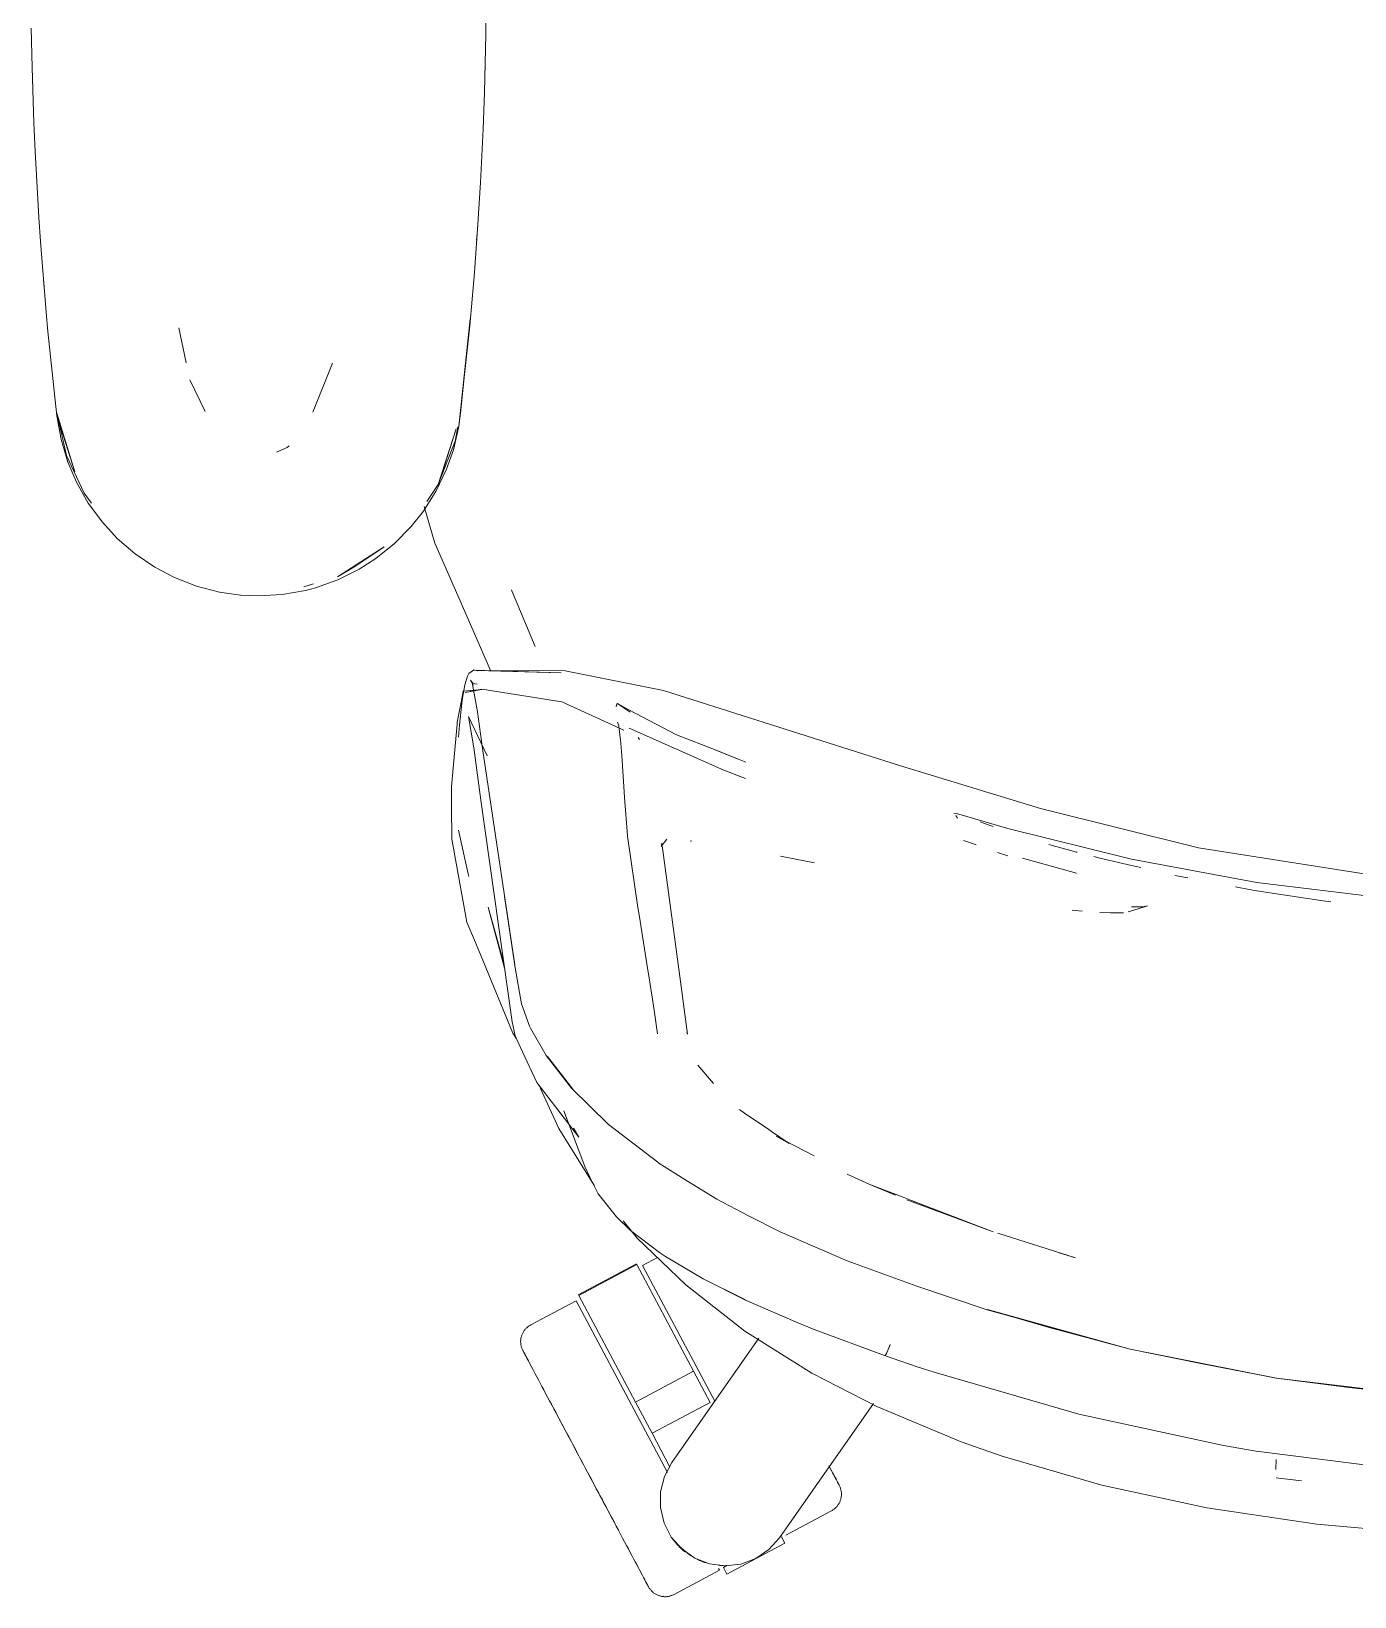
# Model space of a CAD drawing. Header units: millimetres. Extents: x 155927 to 317870, y -36033 to 97293.
# Drawn here: x 220668.4 to 220950.2, y 17070.2 to 17403.5 of the extents above; entities that cross this region are included whole.
import ezdxf

# ---------------------------------------------------------------- set-up
doc = ezdxf.new("R2010")
doc.units = ezdxf.units.MM
doc.header["$MEASUREMENT"] = 0
doc.layers.add('G-IMPT', color=8, linetype='CONTINUOUS', lineweight=9)
doc.layers.add('I-FURN', color=8, linetype='CONTINUOUS', lineweight=9)

msp = doc.modelspace()

# ---------------------------------------------------------------- linework, layer by layer
at = {"layer": 'G-IMPT'}
for p, q in [((220765.2, 17402.83), (220765.28, 17408.3)), ((220668.44, 17404.19), (220668.6, 17395.77)), ((220765.2, 17402.83), (220764.91, 17390.52)), ((220765.07, 17396.05), (220765.07, 17398.13)), ((220668.99, 17384.01), (220668.6, 17395.77)), ((220764.99, 17394.39), (220765.07, 17396.05)), ((220668.74, 17390.83), (220668.73, 17392.33)), ((220668.85, 17388.9), (220668.74, 17390.83)), ((220764.61, 17382.64), (220764.91, 17390.52)), ((220668.99, 17384.01), (220669.24, 17377.99)), ((220764.61, 17382.64), (220764.08, 17371.33)), ((220670.05, 17363.85), (220669.24, 17377.99)), ((220763.51, 17362.46), (220764.08, 17371.33)), ((220670.38, 17358.76), (220670.05, 17363.85)), ((220763.51, 17362.46), (220762.79, 17352.18)), ((220763.38, 17360.42), (220763.24, 17359)), ((220763.38, 17360.42), (220763.47, 17362.32)), ((220670.38, 17358.76), (220671.63, 17343.7)), ((220671.03, 17350.58), (220671.2, 17348.9)), ((220761.8, 17340.78), (220762.79, 17352.18)), ((220671.63, 17343.7), (220671.97, 17339.57)), ((220699.85, 17340.36), (220701.42, 17332.93)), ((220759.45, 17319.34), (220761.9, 17342.3)), ((220759.45, 17319.34), (220761.8, 17340.78)), ((220761.9, 17342.3), (220759.78, 17322.16)), ((220671.97, 17339.57), (220673.88, 17321.65)), ((220732.55, 17332.86), (220728.4, 17322.44)), ((220705.45, 17322.53), (220702.19, 17329.31)), ((220673.88, 17322.16), (220677.71, 17309.7)), ((220673.88, 17322.16), (220674.8, 17318.84)), ((220673.88, 17321.65), (220674.77, 17316.6)), ((220675.92, 17313.19), (220674.01, 17321.59)), ((220759.45, 17319.34), (220759.78, 17322.16)), ((220676.24, 17311.74), (220674.77, 17316.6)), ((220677.71, 17309.7), (220674.8, 17318.84)), ((220755.05, 17306.99), (220758.86, 17318.84)), ((220755.95, 17309.7), (220758.86, 17318.84)), ((220759.45, 17319.34), (220758.29, 17314.38)), ((220759.23, 17319.27), (220758.65, 17316.21)), ((220675.92, 17313.19), (220679.66, 17305.13)), ((220720.66, 17313.9), (220722.88, 17314.91)), ((220722.88, 17314.91), (220723.33, 17315.21)), ((220758.65, 17316.21), (220755.05, 17306.99)), ((220756.84, 17310.25), (220758.29, 17314.38)), ((220678.05, 17307.5), (220676.24, 17311.74)), ((220754.65, 17305.67), (220756.84, 17310.25)), ((220755.05, 17306.99), (220755.95, 17309.7)), ((220678.05, 17307.5), (220680.56, 17303.06)), ((220755.05, 17306.99), (220752.63, 17303.41)), ((220681.26, 17303.02), (220679.66, 17305.13)), ((220683.56, 17298.98), (220680.56, 17303.06)), ((220754.65, 17305.67), (220751.92, 17301.34)), ((220749.3, 17298.03), (220751.92, 17301.34)), ((220754.37, 17294.51), (220752.11, 17302.33)), ((220683.56, 17298.98), (220686.73, 17295.54)), ((220745.75, 17294.43), (220749.3, 17298.03)), ((220690.56, 17292.22), (220686.73, 17295.54)), ((220733.62, 17287.38), (220743.57, 17293.7)), ((220737.3, 17289.54), (220743.57, 17293.7)), ((220745.75, 17294.43), (220741.78, 17291.24)), ((220754.37, 17294.51), (220759.23, 17283.38)), ((220694.73, 17289.39), (220690.56, 17292.22)), ((220738.23, 17288.97), (220741.78, 17291.24)), ((220694.73, 17289.39), (220698.89, 17287.2)), ((220698.89, 17287.2), (220703.6, 17285.36)), ((220733.72, 17286.73), (220728.95, 17285.02)), ((220733.62, 17287.38), (220737.3, 17289.54)), ((220733.72, 17286.73), (220738.23, 17288.97)), ((220708.47, 17284.1), (220703.6, 17285.36)), ((220708.47, 17284.1), (220712.98, 17283.45)), ((220716.83, 17283.28), (220712.98, 17283.45)), ((220716.83, 17283.28), (220721.87, 17283.58)), ((220721.87, 17283.58), (220726.82, 17284.46)), ((220728.51, 17285.82), (220726.48, 17285.2)), ((220726.82, 17284.46), (220728.95, 17285.02)), ((220759.23, 17283.38), (220762.65, 17275.55)), ((220770.65, 17284.61), (220770.75, 17284.34)), ((220775.68, 17272.49), (220770.75, 17284.34)), ((220762.65, 17275.55), (220766.21, 17267.38)), ((220761.59, 17266.75), (220761.27, 17266.21)), ((220761.59, 17266.75), (220762.09, 17267.12)), ((220762.66, 17267.52), (220762.09, 17267.12)), ((220762.66, 17267.52), (220763.53, 17267.33)), ((220781.22, 17266.9), (220762.78, 17267.49)), ((220762.78, 17267.49), (220763.24, 17267.39)), ((220781.22, 17266.9), (220763.24, 17267.39)), ((220782.11, 17267.34), (220763.24, 17267.39)), ((220763.24, 17267.39), (220763.41, 17267.35)), ((220763.53, 17267.33), (220763.41, 17267.35)), ((220803.06, 17263.15), (220782.11, 17267.34)), ((220760.19, 17261.07), (220760.72, 17264.35)), ((220764.32, 17263.37), (220760.37, 17262.98)), ((220760.72, 17264.35), (220761.27, 17266.21)), ((220760.78, 17262.74), (220764.36, 17263.43)), ((220760.78, 17262.74), (220764.32, 17263.37)), ((220762.31, 17264.86), (220761.92, 17265.36)), ((220762.48, 17264.26), (220761.92, 17265.36)), ((220762.48, 17264.26), (220762.31, 17264.88)), ((220762.31, 17264.88), (220763.42, 17258.61)), ((220762.85, 17264.54), (220762.31, 17264.86)), ((220762.85, 17264.54), (220763.35, 17264.46)), ((220781.41, 17260.71), (220764.36, 17263.43)), ((220853.31, 17247.16), (220803.06, 17263.15)), ((220759.93, 17260.66), (220759.12, 17256.41)), ((220759.59, 17255.77), (220760.11, 17260.45)), ((220759.93, 17260.66), (220760.37, 17262.98)), ((220760.19, 17261.07), (220760.11, 17260.45)), ((220781.41, 17260.71), (220794.59, 17254.73)), ((220792.94, 17259.64), (220793.09, 17260.33)), ((220793.09, 17260.33), (220793.22, 17260.35)), ((220793.22, 17260.35), (220793.38, 17260.39)), ((220793.22, 17260.35), (220795.92, 17258.51)), ((220793.22, 17260.35), (220795.67, 17259)), ((220759.07, 17255.94), (220759.12, 17256.41)), ((220765.51, 17249.21), (220761.51, 17257.64)), ((220761.51, 17257.64), (220761.65, 17256.78)), ((220761.65, 17256.78), (220762.48, 17251.76)), ((220764.53, 17250.76), (220763.42, 17258.61)), ((220793.25, 17256.37), (220793.53, 17255.6)), ((220805.78, 17253.72), (220795.67, 17259)), ((220758.27, 17246.61), (220759.07, 17255.94)), ((220759.59, 17255.77), (220759.38, 17253.18)), ((220793.55, 17255.54), (220793.53, 17255.6)), ((220793.83, 17253.08), (220793.55, 17255.54)), ((220793.83, 17253.08), (220793.88, 17252.71)), ((220815.89, 17246.17), (220795.73, 17255.1)), ((220797.9, 17252.72), (220797.63, 17253.16)), ((220805.78, 17253.72), (220814.25, 17250.47)), ((220762.48, 17251.76), (220762.7, 17250.46)), ((220764.14, 17239.8), (220762.7, 17250.46)), ((220769.08, 17219.89), (220764.53, 17250.76)), ((220794.13, 17249.3), (220793.88, 17252.71)), ((220819.15, 17248.45), (220814.04, 17250.48)), ((220814.04, 17250.48), (220818.58, 17248.68)), ((220814.25, 17250.47), (220819.15, 17248.45)), ((220758.27, 17246.61), (220757.93, 17242.66)), ((220794.13, 17249.3), (220794.76, 17240.45)), ((220819.15, 17248.45), (220820.56, 17247.89)), ((220853.31, 17247.16), (220883.28, 17237.98)), ((220820.47, 17244.43), (220815.89, 17246.17)), ((220757.93, 17242.66), (220757.93, 17238.49)), ((220764.14, 17239.8), (220770.81, 17192.58)), ((220795.38, 17232.21), (220794.76, 17240.45)), ((220757.96, 17231.52), (220757.93, 17238.49)), ((220864.87, 17236.93), (220865.11, 17237.02)), ((220865.11, 17237.02), (220865.33, 17236.96)), ((220865.65, 17235.93), (220865.26, 17236.54)), ((220865.33, 17236.96), (220865.63, 17236.89)), ((220865.63, 17236.89), (220865.9, 17236.82)), ((220876.33, 17233.75), (220865.9, 17236.82)), ((220916.96, 17229.66), (220883.28, 17237.98)), ((220759.37, 17233.38), (220761.41, 17224.08)), ((220865.65, 17235.93), (220865.5, 17236.14)), ((220871.13, 17234.91), (220870.47, 17235.15)), ((220871.13, 17234.91), (220873.23, 17234.16)), ((220902.65, 17227.2), (220876.33, 17233.75)), ((220757.96, 17231.52), (220761.19, 17213.82)), ((220795.39, 17232.13), (220795.38, 17232.21)), ((220795.39, 17232.13), (220797.6, 17216.91)), ((220803.77, 17231.47), (220802.53, 17229.91)), ((220802.57, 17230.12), (220802.61, 17230.35)), ((220802.66, 17230.62), (220802.61, 17230.35)), ((220806.39, 17203.28), (220802.66, 17230.62)), ((220808.72, 17231.12), (220809.07, 17231.07)), ((220868.58, 17230.62), (220866.92, 17231.23)), ((220868.58, 17230.62), (220869.59, 17230.25)), ((220885.76, 17230.17), (220885.07, 17230.37)), ((220889.75, 17229.05), (220885.76, 17230.17)), ((220916.96, 17229.66), (220954.88, 17223.67)), ((220835.19, 17226.44), (220827.94, 17227.85)), ((220876.34, 17227.91), (220874.12, 17228.63)), ((220879.43, 17227.46), (220890.95, 17224.24)), ((220889.75, 17229.05), (220890.89, 17228.73)), ((220890.89, 17228.73), (220891.07, 17228.69)), ((220895.91, 17227.43), (220894.62, 17227.77)), ((220895.91, 17227.43), (220902.66, 17225.88)), ((220902.65, 17227.2), (220929.32, 17222.27)), ((220761.41, 17224.08), (220761.56, 17223.5)), ((220904.64, 17225.42), (220902.66, 17225.88)), ((220914.68, 17223.22), (220911.87, 17223.76)), ((220769.08, 17219.89), (220771.41, 17204.7)), ((220924.79, 17221.3), (220927.69, 17220.74)), ((220929.32, 17220.5), (220927.69, 17220.74)), ((220929.32, 17222.27), (220956.23, 17218.97)), ((220934.94, 17219.65), (220929.32, 17220.5)), ((220765.69, 17217), (220769.04, 17205.11)), ((220765.69, 17217), (220769.19, 17204.05)), ((220769.18, 17219.28), (220771.48, 17204.12)), ((220769.18, 17219.28), (220771.41, 17204.7)), ((220797.6, 17216.91), (220797.85, 17215.36)), ((220892.15, 17216.17), (220890.05, 17216.39)), ((220904.1, 17216.63), (220901.95, 17216.02)), ((220905.01, 17217.1), (220902.7, 17217.06)), ((220902.84, 17217.05), (220902.7, 17217.06)), ((220906.05, 17217.31), (220904.1, 17216.63)), ((220905.01, 17217.1), (220906.05, 17217.31)), ((220934.94, 17219.65), (220943.47, 17218.35)), ((220943.47, 17218.35), (220945.13, 17218.17)), ((220761.19, 17213.82), (220762.79, 17209.96)), ((220797.85, 17215.36), (220799.71, 17203.59)), ((220901, 17215.77), (220895.94, 17215.86)), ((220895.94, 17215.86), (220898.21, 17215.78)), ((220901, 17215.77), (220898.21, 17215.78)), ((220764.18, 17206.6), (220762.79, 17209.96)), ((220770.97, 17190.15), (220764.18, 17206.6)), ((220772.78, 17196.45), (220771.48, 17204.12)), ((220799.98, 17201.93), (220799.71, 17203.59)), ((220806.39, 17203.28), (220808.17, 17189.93)), ((220801.04, 17195.09), (220799.98, 17201.93)), ((220774.53, 17191.66), (220772.78, 17196.45)), ((220801.04, 17195.09), (220801.78, 17190.02)), ((220770.81, 17192.58), (220771.46, 17189.59)), ((220771.75, 17188.98), (220770.97, 17190.15)), ((220774.53, 17191.66), (220774.74, 17191.24)), ((220778.03, 17185.4), (220774.74, 17191.24)), ((220808.17, 17189.93), (220808.03, 17190.4)), ((220773.03, 17186.22), (220771.46, 17189.59)), ((220776.09, 17179.65), (220773.03, 17186.22)), ((220783.45, 17178.44), (220778.03, 17185.4)), ((220778.36, 17185.18), (220783.76, 17178.23)), ((220778.36, 17185.18), (220780.95, 17181.8)), ((220813.67, 17179.43), (220810.33, 17183.34)), ((220783.76, 17178.23), (220780.95, 17181.8)), ((220785.01, 17168), (220776.09, 17179.65)), ((220780.72, 17169.89), (220776.74, 17178.52)), ((220783.45, 17178.44), (220791.35, 17170.7)), ((220781.78, 17173.65), (220786.29, 17161.75)), ((220820.31, 17173.16), (220819.2, 17173.91)), ((220825.44, 17169.66), (220820.31, 17173.16)), ((220787.84, 17158.44), (220780.72, 17169.89)), ((220785.01, 17168), (220783.89, 17169.95)), ((220791.35, 17170.7), (220801.79, 17162.68)), ((220826.02, 17169.27), (220825.44, 17169.66)), ((220829.77, 17166.71), (220826.02, 17169.27)), ((220829.77, 17166.71), (220827, 17168.21)), ((220835.1, 17164.03), (220827, 17168.21)), ((220787.36, 17159.52), (220786.29, 17161.75)), ((220801.79, 17162.68), (220802.04, 17162.51)), ((220808.14, 17158.63), (220802.04, 17162.51)), ((220842.15, 17160.15), (220846.99, 17157.96)), ((220788.53, 17157.08), (220787.36, 17159.52)), ((220787.84, 17158.44), (220788.34, 17157.67)), ((220788.53, 17157.08), (220789.15, 17155.95)), ((220808.14, 17158.63), (220814.37, 17154.86)), ((220846.99, 17157.96), (220852.44, 17155.65)), ((220846.99, 17157.96), (220854.07, 17155.23)), ((220789.15, 17155.95), (220793.01, 17151.08)), ((220821.16, 17151.29), (220814.37, 17154.86)), ((220855.8, 17154.57), (220854.07, 17155.23)), ((220873.25, 17147.86), (220854.84, 17154.68)), ((220873.25, 17147.86), (220855.8, 17154.57)), ((220796.03, 17148.19), (220793.01, 17151.08)), ((220794.45, 17150.19), (220797.45, 17146.52)), ((220821.16, 17151.29), (220827.89, 17147.9)), ((220796.03, 17148.19), (220802.16, 17143.47)), ((220797.45, 17146.52), (220807.75, 17136.56)), ((220842.11, 17141.73), (220827.89, 17147.9)), ((220890.72, 17142.33), (220874.24, 17147.58)), ((220802.16, 17143.47), (220803.45, 17142.61)), ((220890.72, 17142.33), (220887.29, 17143.4)), ((220811.45, 17137.88), (220803.45, 17142.61)), ((220842.11, 17141.73), (220856.99, 17136.27)), ((220820.35, 17126.75), (220807.75, 17136.56)), ((220820.06, 17133.57), (220811.45, 17137.88)), ((220820.5, 17133.35), (220811.45, 17137.88)), ((220811.45, 17137.88), (220812.05, 17137.57)), ((220820.5, 17133.35), (220812.05, 17137.57)), ((220820.06, 17133.57), (220820.5, 17133.35)), ((220820.5, 17133.35), (220831.46, 17128.58)), ((220871.91, 17131.26), (220856.99, 17136.27)), ((220902.41, 17122.88), (220871.91, 17131.26)), ((220885.16, 17127.53), (220872, 17131.3)), ((220902.41, 17122.88), (220872, 17131.3)), ((220820.35, 17126.75), (220834.64, 17117.78)), ((220831.46, 17128.58), (220835.14, 17127.1)), ((220835.14, 17127.1), (220850.11, 17121.53)), ((220885.16, 17127.53), (220902.41, 17122.88)), ((220850.89, 17122.79), (220851.31, 17123.85)), ((220850.89, 17122.79), (220851.09, 17123.26)), ((220851.31, 17123.85), (220851.09, 17123.26)), ((220850.24, 17121.56), (220850.1, 17121.56)), ((220850.1, 17121.56), (220857.04, 17119.16)), ((220850.11, 17121.53), (220850.24, 17121.56)), ((220850.24, 17121.56), (220850.51, 17121.97)), ((220850.24, 17121.56), (220850.28, 17121.57)), ((220850.51, 17121.97), (220850.28, 17121.57)), ((220850.89, 17122.79), (220850.51, 17121.97)), ((220850.61, 17122.15), (220850.51, 17121.97)), ((220850.89, 17122.79), (220850.61, 17122.15)), ((220902.41, 17122.88), (220933.54, 17116.7)), ((220902.41, 17122.88), (220917.43, 17119.8)), ((220902.41, 17122.88), (220933.46, 17116.71)), ((220933.54, 17116.7), (220917.43, 17119.8)), ((220834.64, 17117.78), (220848.42, 17110.69)), ((220860.64, 17117.96), (220857.04, 17119.16)), ((220891.47, 17109.02), (220860.64, 17117.96)), ((220965.05, 17112.88), (220933.46, 17116.71)), ((220965.09, 17112.92), (220933.54, 17116.7)), ((220933.54, 17116.7), (220949.01, 17114.76)), ((220965.09, 17112.92), (220949.01, 17114.76)), ((220866.39, 17103.17), (220848.42, 17110.69)), ((220891.47, 17109.02), (220922.26, 17102.35)), ((220875.13, 17100.1), (220866.39, 17103.17)), ((220875.13, 17100.1), (220896.37, 17093.92)), ((220929.18, 17101.17), (220922.26, 17102.35)), ((220959.35, 17097.35), (220929.18, 17101.17)), ((220933.49, 17099.37), (220933.42, 17097.28)), ((220933.42, 17097.28), (220933.42, 17097.39)), ((220896.37, 17093.92), (220918.73, 17089.11)), ((220933.45, 17095.52), (220938.87, 17094.87)), ((220918.73, 17089.11), (220942.15, 17085.62)), ((220942.15, 17085.62), (220967.72, 17083.36))]:
    msp.add_line(p, q, dxfattribs=at)
at = {"layer": 'I-FURN'}
for p, q in [((220797.25, 17141.06), (220784.89, 17134.49)), ((220784.98, 17134.32), (220797.34, 17140.89)), ((220797.34, 17140.89), (220809.42, 17118.18)), ((220801.73, 17142.38), (220798.57, 17140.7)), ((220798.57, 17140.7), (220813.95, 17111.78)), ((220784.44, 17133.19), (220774.76, 17128.04)), ((220784.44, 17133.19), (220803.91, 17096.59)), ((220797.05, 17111.61), (220784.98, 17134.32)), ((220773.06, 17126.31), (220773.14, 17126.46)), ((220773.14, 17126.46), (220773.22, 17126.6)), ((220773.22, 17126.6), (220773.3, 17126.73)), ((220773.3, 17126.73), (220773.4, 17126.86)), ((220773.4, 17126.86), (220773.5, 17126.99)), ((220773.5, 17126.99), (220773.6, 17127.12)), ((220773.6, 17127.12), (220773.71, 17127.24)), ((220773.71, 17127.24), (220773.82, 17127.35)), ((220773.82, 17127.35), (220773.93, 17127.46)), ((220773.93, 17127.46), (220774.06, 17127.57)), ((220774.06, 17127.57), (220774.18, 17127.67)), ((220774.18, 17127.67), (220774.31, 17127.77)), ((220774.31, 17127.77), (220774.44, 17127.86)), ((220774.44, 17127.86), (220774.58, 17127.94)), ((220774.58, 17127.94), (220774.72, 17128.02)), ((220774.72, 17128.02), (220774.76, 17128.04)), ((220772.62, 17124.61), (220772.63, 17124.77)), ((220772.62, 17124.45), (220772.62, 17124.61)), ((220772.63, 17124.29), (220772.62, 17124.45)), ((220772.63, 17124.77), (220772.65, 17124.93)), ((220772.64, 17124.13), (220772.63, 17124.29)), ((220772.65, 17123.97), (220772.64, 17124.13)), ((220772.65, 17124.93), (220772.67, 17125.09)), ((220772.68, 17123.81), (220772.65, 17123.97)), ((220772.67, 17125.09), (220772.69, 17125.25)), ((220772.71, 17123.65), (220772.68, 17123.81)), ((220772.69, 17125.25), (220772.73, 17125.41)), ((220772.74, 17123.49), (220772.71, 17123.65)), ((220772.73, 17125.41), (220772.77, 17125.56)), ((220772.79, 17123.34), (220772.74, 17123.49)), ((220772.77, 17125.56), (220772.81, 17125.72)), ((220772.84, 17123.18), (220772.79, 17123.34)), ((220772.81, 17125.72), (220772.87, 17125.87)), ((220772.89, 17123.03), (220772.84, 17123.18)), ((220772.87, 17125.87), (220772.93, 17126.02)), ((220772.95, 17122.88), (220772.89, 17123.03)), ((220772.93, 17126.02), (220772.99, 17126.17)), ((220772.99, 17126.17), (220773.06, 17126.31)), ((220804.8, 17098.77), (220823.31, 17125.2)), ((220773.02, 17122.74), (220772.95, 17122.88)), ((220773.09, 17122.59), (220773.02, 17122.74)), ((220773.1, 17122.59), (220773.09, 17122.59)), ((220773.09, 17122.59), (220773.1, 17122.57)), ((220773.12, 17122.55), (220773.1, 17122.59)), ((220773.1, 17122.57), (220773.14, 17122.51)), ((220773.16, 17122.46), (220773.12, 17122.55)), ((220773.14, 17122.51), (220773.19, 17122.41)), ((220773.23, 17122.34), (220773.16, 17122.46)), ((220773.19, 17122.41), (220773.26, 17122.27)), ((220773.31, 17122.18), (220773.23, 17122.34)), ((220773.26, 17122.27), (220773.36, 17122.09)), ((220773.42, 17121.98), (220773.31, 17122.18)), ((220773.36, 17122.09), (220773.48, 17121.87)), ((220773.55, 17121.74), (220773.42, 17121.98)), ((220773.48, 17121.87), (220773.61, 17121.61)), ((220773.7, 17121.46), (220773.55, 17121.74)), ((220773.61, 17121.61), (220773.77, 17121.32)), ((220773.86, 17121.14), (220773.7, 17121.46)), ((220773.77, 17121.32), (220773.95, 17120.98)), ((220774.05, 17120.78), (220773.86, 17121.14)), ((220773.95, 17120.98), (220774.15, 17120.61)), ((220774.26, 17120.39), (220774.05, 17120.78)), ((220774.15, 17120.61), (220774.37, 17120.2)), ((220774.49, 17119.96), (220774.26, 17120.39)), ((220774.37, 17120.2), (220774.6, 17119.75)), ((220774.74, 17119.5), (220774.49, 17119.96)), ((220774.6, 17119.75), (220774.86, 17119.27)), ((220775.01, 17119), (220774.74, 17119.5)), ((220774.86, 17119.27), (220775.13, 17118.75)), ((220775.29, 17118.46), (220775.01, 17119)), ((220775.13, 17118.75), (220775.43, 17118.2)), ((220775.59, 17117.89), (220775.29, 17118.46)), ((220775.43, 17118.2), (220775.74, 17117.62)), ((220775.74, 17117.62), (220776.07, 17117)), ((220776.07, 17117), (220776.41, 17116.35)), ((220776.41, 17116.35), (220776.77, 17115.68)), ((220797.05, 17111.61), (220809.42, 17118.18)), ((220809.42, 17118.18), (220812.95, 17111.54)), ((220776.77, 17115.68), (220777.15, 17114.97)), ((220777.15, 17114.97), (220777.54, 17114.23)), ((220777.54, 17114.23), (220777.94, 17113.47)), ((220777.94, 17113.47), (220778.36, 17112.68)), ((220778.36, 17112.68), (220778.79, 17111.87)), ((220778.79, 17111.87), (220779.24, 17111.04)), ((220779.48, 17110.58), (220779.03, 17111.42)), ((220779.24, 17111.04), (220779.69, 17110.18)), ((220779.94, 17109.71), (220779.48, 17110.58)), ((220779.69, 17110.18), (220780.16, 17109.3)), ((220780.41, 17108.82), (220779.94, 17109.71)), ((220800.59, 17104.97), (220797.05, 17111.61)), ((220800.59, 17104.97), (220812.95, 17111.54)), ((220847.74, 17111.31), (220827.73, 17082.72)), ((220780.16, 17109.3), (220780.63, 17108.41)), ((220780.9, 17107.92), (220780.41, 17108.82)), ((220780.63, 17108.41), (220781.12, 17107.49)), ((220781.39, 17106.99), (220780.9, 17107.92)), ((220781.12, 17107.49), (220781.61, 17106.56)), ((220781.88, 17106.06), (220781.39, 17106.99)), ((220781.61, 17106.56), (220782.12, 17105.62)), ((220782.39, 17105.1), (220781.88, 17106.06)), ((220782.12, 17105.62), (220782.63, 17104.66)), ((220782.9, 17104.14), (220782.39, 17105.1)), ((220782.63, 17104.66), (220783.14, 17103.69)), ((220783.42, 17103.17), (220782.9, 17104.14)), ((220783.14, 17103.69), (220783.66, 17102.72)), ((220783.94, 17102.18), (220783.42, 17103.17)), ((220804.34, 17097.91), (220800.59, 17104.97)), ((220783.66, 17102.72), (220784.19, 17101.73)), ((220784.47, 17101.19), (220783.94, 17102.18)), ((220784.19, 17101.73), (220784.71, 17100.73)), ((220785, 17100.2), (220784.47, 17101.19)), ((220784.71, 17100.73), (220785.25, 17099.73)), ((220785.53, 17099.19), (220785, 17100.2)), ((220785.25, 17099.73), (220785.78, 17098.73)), ((220786.07, 17098.19), (220785.53, 17099.19)), ((220785.78, 17098.73), (220786.31, 17097.73)), ((220786.6, 17097.18), (220786.07, 17098.19)), ((220786.31, 17097.73), (220786.85, 17096.72)), ((220787.14, 17096.18), (220786.6, 17097.18)), ((220786.85, 17096.72), (220787.38, 17095.72)), ((220803.21, 17095.8), (220804.8, 17098.77)), ((220838.24, 17098.05), (220838.53, 17097.51)), ((220838.67, 17097.24), (220838.4, 17097.75)), ((220838.53, 17097.51), (220838.79, 17097.01)), ((220838.93, 17096.75), (220838.67, 17097.24)), ((220838.79, 17097.01), (220839.04, 17096.54)), ((220839.17, 17096.31), (220838.93, 17096.75)), ((220839.04, 17096.54), (220839.27, 17096.12)), ((220787.67, 17095.18), (220787.14, 17096.18)), ((220787.38, 17095.72), (220787.91, 17094.72)), ((220788.2, 17094.18), (220787.67, 17095.18)), ((220787.91, 17094.72), (220788.44, 17093.72)), ((220788.73, 17093.18), (220788.2, 17094.18)), ((220788.44, 17093.72), (220788.97, 17092.73)), ((220789.25, 17092.2), (220788.73, 17093.18)), ((220802.38, 17092.53), (220803.21, 17095.8)), ((220839.38, 17095.9), (220839.17, 17096.31)), ((220839.27, 17096.12), (220839.48, 17095.72)), ((220839.58, 17095.53), (220839.38, 17095.9)), ((220839.48, 17095.72), (220839.67, 17095.37)), ((220839.76, 17095.19), (220839.58, 17095.53)), ((220839.67, 17095.37), (220839.84, 17095.05)), ((220839.92, 17094.89), (220839.76, 17095.19)), ((220839.84, 17095.05), (220839.98, 17094.77)), ((220840.06, 17094.63), (220839.92, 17094.89)), ((220839.98, 17094.77), (220840.11, 17094.53)), ((220840.17, 17094.42), (220840.06, 17094.63)), ((220840.11, 17094.53), (220840.22, 17094.33)), ((220840.27, 17094.24), (220840.17, 17094.42)), ((220840.22, 17094.33), (220840.31, 17094.17)), ((220840.34, 17094.09), (220840.27, 17094.24)), ((220840.31, 17094.17), (220840.37, 17094.04)), ((220840.4, 17093.99), (220840.34, 17094.09)), ((220840.37, 17094.04), (220840.41, 17093.96)), ((220840.43, 17093.93), (220840.4, 17093.99)), ((220840.41, 17093.96), (220840.44, 17093.92)), ((220840.44, 17093.91), (220840.43, 17093.93)), ((220840.44, 17093.92), (220840.44, 17093.91)), ((220840.44, 17093.91), (220840.51, 17093.77)), ((220840.51, 17093.77), (220840.58, 17093.62)), ((220840.58, 17093.62), (220840.64, 17093.47)), ((220840.64, 17093.47), (220840.7, 17093.32)), ((220840.7, 17093.32), (220840.74, 17093.17)), ((220840.74, 17093.17), (220840.79, 17093.01)), ((220840.79, 17093.01), (220840.82, 17092.86)), ((220788.97, 17092.73), (220789.49, 17091.74)), ((220789.78, 17091.22), (220789.25, 17092.2)), ((220789.49, 17091.74), (220790.01, 17090.77)), ((220790.29, 17090.25), (220789.78, 17091.22)), ((220790.01, 17090.77), (220790.53, 17089.81)), ((220790.8, 17089.29), (220790.29, 17090.25)), ((220790.53, 17089.81), (220791.03, 17088.85)), ((220802.36, 17089.15), (220802.38, 17092.53)), ((220840.23, 17089.78), (220840.13, 17089.64)), ((220840.31, 17089.91), (220840.23, 17089.78)), ((220840.4, 17090.05), (220840.31, 17089.91)), ((220840.47, 17090.19), (220840.4, 17090.05)), ((220840.54, 17090.34), (220840.47, 17090.19)), ((220840.61, 17090.48), (220840.54, 17090.34)), ((220840.66, 17090.63), (220840.61, 17090.48)), ((220840.72, 17090.79), (220840.66, 17090.63)), ((220840.76, 17090.94), (220840.72, 17090.79)), ((220840.8, 17091.1), (220840.76, 17090.94)), ((220840.84, 17091.26), (220840.8, 17091.1)), ((220840.82, 17092.86), (220840.85, 17092.7)), ((220840.87, 17091.41), (220840.84, 17091.26)), ((220840.85, 17092.7), (220840.88, 17092.54)), ((220840.89, 17091.57), (220840.87, 17091.41)), ((220840.88, 17092.54), (220840.9, 17092.38)), ((220840.9, 17091.73), (220840.89, 17091.57)), ((220840.9, 17092.38), (220840.91, 17092.22)), ((220840.91, 17091.9), (220840.9, 17091.73)), ((220840.91, 17092.22), (220840.91, 17092.06)), ((220840.91, 17092.06), (220840.91, 17091.9)), ((220791.3, 17088.35), (220790.8, 17089.29)), ((220791.03, 17088.85), (220791.53, 17087.92)), ((220791.8, 17087.42), (220791.3, 17088.35)), ((220791.53, 17087.92), (220792.02, 17086.99)), ((220792.28, 17086.5), (220791.8, 17087.42)), ((220792.02, 17086.99), (220792.5, 17086.09)), ((220803.15, 17085.87), (220802.36, 17089.15)), ((220829.09, 17083.31), (220838.77, 17088.46)), ((220838.81, 17088.48), (220838.77, 17088.46)), ((220838.95, 17088.56), (220838.81, 17088.48)), ((220839.09, 17088.65), (220838.95, 17088.56)), ((220839.22, 17088.74), (220839.09, 17088.65)), ((220839.35, 17088.84), (220839.22, 17088.74)), ((220839.48, 17088.94), (220839.35, 17088.84)), ((220839.6, 17089.04), (220839.48, 17088.94)), ((220839.71, 17089.16), (220839.6, 17089.04)), ((220839.83, 17089.27), (220839.71, 17089.16)), ((220839.93, 17089.39), (220839.83, 17089.27)), ((220840.04, 17089.51), (220839.93, 17089.39)), ((220840.13, 17089.64), (220840.04, 17089.51)), ((220792.5, 17086.09), (220792.97, 17085.2)), ((220792.97, 17085.2), (220793.44, 17084.33)), ((220793.44, 17084.33), (220793.89, 17083.49)), ((220793.89, 17083.49), (220794.32, 17082.66)), ((220804.69, 17082.88), (220803.15, 17085.87)), ((220794.32, 17082.66), (220794.75, 17081.86)), ((220794.75, 17081.86), (220795.16, 17081.09)), ((220795.16, 17081.09), (220795.56, 17080.34)), ((220795.56, 17080.34), (220795.94, 17079.61)), ((220806.91, 17080.34), (220804.69, 17082.88)), ((220804.9, 17082.59), (220806.05, 17081.17)), ((220806.05, 17081.17), (220808.84, 17078.88)), ((220809.68, 17078.4), (220806.91, 17080.34)), ((220816.52, 17074.99), (220828.89, 17081.56)), ((220825.47, 17080.21), (220822.68, 17078.31)), ((220827.73, 17082.72), (220825.47, 17080.21)), ((220828.19, 17082.87), (220828.14, 17082.96)), ((220828.14, 17082.96), (220828.89, 17081.56)), ((220795.94, 17079.61), (220796.31, 17078.92)), ((220796.31, 17078.92), (220796.67, 17078.26)), ((220796.67, 17078.26), (220797, 17077.62)), ((220797, 17077.62), (220797.32, 17077.02)), ((220797.49, 17076.71), (220797.18, 17077.29)), ((220797.32, 17077.02), (220797.63, 17076.45)), ((220797.78, 17076.16), (220797.49, 17076.71)), ((220797.63, 17076.45), (220797.91, 17075.92)), ((220812.82, 17077.18), (220809.68, 17078.4)), ((220816.17, 17076.76), (220812.82, 17077.18)), ((220816.54, 17076.79), (220815.78, 17076.39)), ((220816.52, 17074.99), (220815.78, 17076.39)), ((220815.78, 17076.39), (220815.83, 17076.3)), ((220819.52, 17077.14), (220816.17, 17076.76)), ((220822.68, 17078.31), (220819.52, 17077.14)), ((220798.06, 17075.64), (220797.78, 17076.16)), ((220797.91, 17075.92), (220798.18, 17075.41)), ((220798.31, 17075.16), (220798.06, 17075.64)), ((220798.18, 17075.41), (220798.42, 17074.95)), ((220798.55, 17074.71), (220798.31, 17075.16)), ((220798.42, 17074.95), (220798.65, 17074.52)), ((220798.77, 17074.3), (220798.55, 17074.71)), ((220798.65, 17074.52), (220798.86, 17074.13)), ((220798.97, 17073.93), (220798.77, 17074.3)), ((220798.86, 17074.13), (220799.05, 17073.77)), ((220799.15, 17073.59), (220798.97, 17073.93)), ((220799.05, 17073.77), (220799.22, 17073.45)), ((220799.3, 17073.3), (220799.15, 17073.59)), ((220799.22, 17073.45), (220799.37, 17073.17)), ((220799.44, 17073.04), (220799.3, 17073.3)), ((220799.37, 17073.17), (220799.5, 17072.93)), ((220799.56, 17072.82), (220799.44, 17073.04)), ((220805.27, 17070.65), (220814.96, 17075.8)), ((220814.76, 17076.18), (220814.96, 17075.8)), ((220799.5, 17072.93), (220799.6, 17072.73)), ((220799.65, 17072.64), (220799.56, 17072.82)), ((220799.6, 17072.73), (220799.69, 17072.57)), ((220799.73, 17072.5), (220799.65, 17072.64)), ((220799.69, 17072.57), (220799.75, 17072.45)), ((220799.78, 17072.4), (220799.73, 17072.5)), ((220799.75, 17072.45), (220799.8, 17072.37)), ((220799.81, 17072.34), (220799.78, 17072.4)), ((220799.8, 17072.37), (220799.82, 17072.32)), ((220799.82, 17072.32), (220799.81, 17072.34)), ((220799.84, 17072.28), (220799.82, 17072.32)), ((220799.82, 17072.32), (220799.82, 17072.32)), ((220799.92, 17072.14), (220799.84, 17072.28)), ((220800.01, 17072), (220799.92, 17072.14)), ((220800.1, 17071.87), (220800.01, 17072)), ((220800.2, 17071.74), (220800.1, 17071.87)), ((220800.3, 17071.62), (220800.2, 17071.74)), ((220800.4, 17071.49), (220800.3, 17071.62)), ((220800.52, 17071.38), (220800.4, 17071.49)), ((220800.63, 17071.27), (220800.52, 17071.38)), ((220800.75, 17071.16), (220800.63, 17071.27)), ((220800.88, 17071.05), (220800.75, 17071.16)), ((220801, 17070.96), (220800.88, 17071.05)), ((220801.14, 17070.86), (220801, 17070.96)), ((220801.27, 17070.78), (220801.14, 17070.86)), ((220801.41, 17070.7), (220801.27, 17070.78)), ((220801.55, 17070.62), (220801.41, 17070.7)), ((220801.7, 17070.55), (220801.55, 17070.62)), ((220801.85, 17070.48), (220801.7, 17070.55)), ((220802, 17070.43), (220801.85, 17070.48)), ((220802.15, 17070.37), (220802, 17070.43)), ((220802.3, 17070.33), (220802.15, 17070.37)), ((220802.46, 17070.29), (220802.3, 17070.33)), ((220802.62, 17070.25), (220802.46, 17070.29)), ((220802.77, 17070.23), (220802.62, 17070.25)), ((220802.93, 17070.21), (220802.77, 17070.23)), ((220803.1, 17070.19), (220802.93, 17070.21)), ((220803.26, 17070.18), (220803.1, 17070.19)), ((220803.42, 17070.18), (220803.26, 17070.18)), ((220803.58, 17070.18), (220803.42, 17070.18)), ((220803.74, 17070.2), (220803.58, 17070.18)), ((220803.9, 17070.21), (220803.74, 17070.2)), ((220804.06, 17070.24), (220803.9, 17070.21)), ((220804.22, 17070.27), (220804.06, 17070.24)), ((220804.37, 17070.3), (220804.22, 17070.27)), ((220804.53, 17070.35), (220804.37, 17070.3)), ((220804.68, 17070.4), (220804.53, 17070.35)), ((220804.83, 17070.45), (220804.68, 17070.4)), ((220804.98, 17070.51), (220804.83, 17070.45)), ((220805.13, 17070.58), (220804.98, 17070.51)), ((220805.27, 17070.65), (220805.13, 17070.58))]:
    msp.add_line(p, q, dxfattribs=at)
for points in [[(220807.63, 17079.72), (220807.21, 17080.06), (220806.78, 17080.39), (220806.39, 17080.82)], [(220816.54, 17076.79), (220816.31, 17076.78), (220815.77, 17076.78), (220815.1, 17076.82), (220814.73, 17076.86)]]:
    msp.add_open_spline(points, degree=3, dxfattribs=at)
msp.add_open_spline([(220812.12, 17077.38), (220811.65, 17077.53), (220811.02, 17077.75), (220810.39, 17078.05), (220810.23, 17078.12)], degree=3, knots=[-0.6, -0.6, -0.6, -0.6, -0.5, -0.4680239, -0.4680239, -0.4680239, -0.4680239], dxfattribs=at)

doc.saveas('drawing.dxf')
